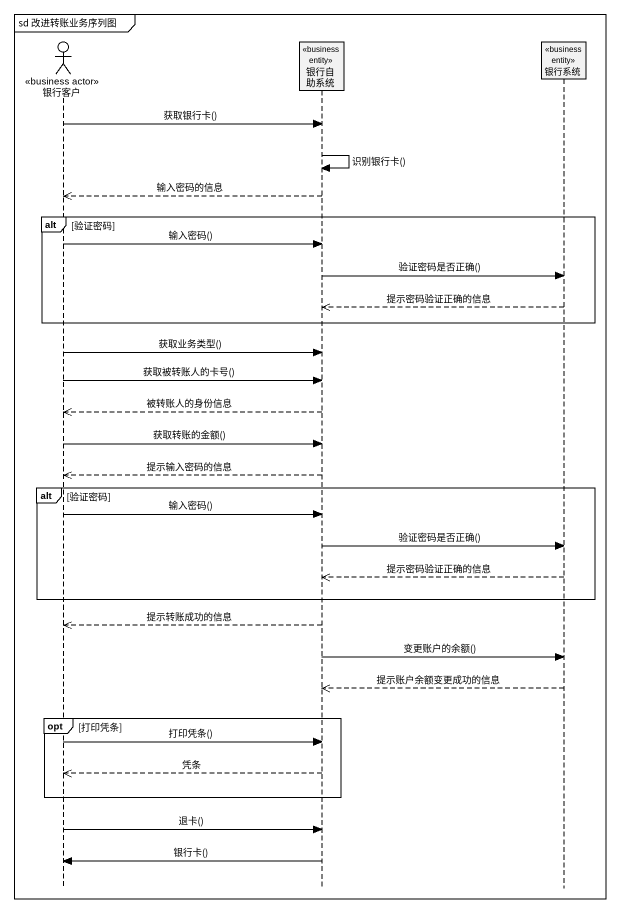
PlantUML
@startuml
mainframe sd 改进转账业务序列图
hide footbox
actor 银行客户 <<business actor>>
participant 银行自助系统 <<business entity>>
participant 银行系统 <<business entity>>

银行客户 -> 银行自助系统 : 获取银行卡()
银行自助系统 -> 银行自助系统 : 识别银行卡()
银行自助系统 -->> 银行客户 : 输入密码的信息
alt 验证密码
  银行客户 -> 银行自助系统 : 输入密码()
  银行自助系统 -> 银行系统 : 验证密码是否正确()
  银行系统 -->> 银行自助系统 : 提示密码验证正确的信息
end
银行客户 -> 银行自助系统 : 获取业务类型()
银行客户 -> 银行自助系统 : 获取被转账人的卡号()
银行自助系统 -->> 银行客户 : 被转账人的身份信息
银行客户 -> 银行自助系统 : 获取转账的金额()
银行自助系统 -->> 银行客户 : 提示输入密码的信息
alt 验证密码
  银行客户 -> 银行自助系统 : 输入密码()
  银行自助系统 -> 银行系统 : 验证密码是否正确()
  银行系统 -->> 银行自助系统 : 提示密码验证正确的信息
end
银行自助系统 -->> 银行客户 : 提示转账成功的信息
银行自助系统 -> 银行系统 : 变更账户的余额()
银行系统 -->> 银行自助系统 : 提示账户余额变更成功的信息
opt 打印凭条
  银行客户 -> 银行自助系统 : 打印凭条()
  银行自助系统 -->> 银行客户 : 凭条
end
银行客户 -> 银行自助系统 : 退卡()
银行自助系统 -> 银行客户 : 银行卡()
@enduml
